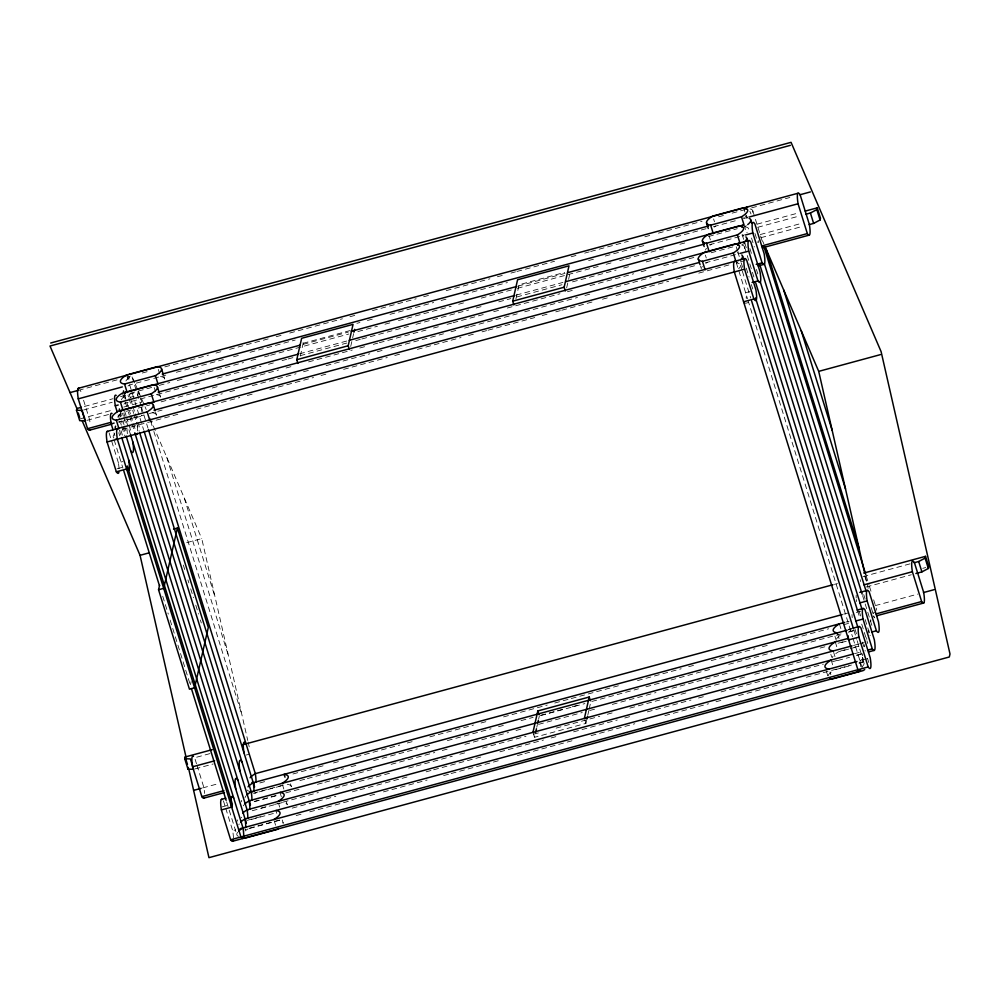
<?xml version="1.0" encoding="UTF-8"?>
<svg xmlns="http://www.w3.org/2000/svg" width="1000" height="1000" viewBox="0 0 1000 1000"><rect width="100%" height="100%" fill="white"/><g stroke="black" fill="none" stroke-linecap="round" stroke-linejoin="round"><path stroke-width="0.75" stroke-dasharray="5 3.75" d="M120.525 396.688L138.588 391.788L137.775 395.325L130.262 397.362M190.475 684.663L191.163 681.65M300.275 356.112L303.188 343.263L302.413 340.775M350.712 346.45L352.337 339.325M352.65 337.887L353.625 333.612M515.887 299.012L519.125 284.738L564.663 272.4M566.65 287.925L568.275 280.788M568.6 279.363L569.888 273.663M586.562 720.537L585.913 723.388L534.5 737.325L535.475 733.037M536.775 727.337L537.425 724.475M538.713 718.775L539.362 715.913M587.863 714.825L588.837 710.55M589.163 709.112L590.775 701.988M117.05 379.85L80.325 389.812L81.713 394.288M127.225 377.1L130.262 376.275M142.275 373.013L148.287 371.388M164.838 366.9L208.475 355.075M216 353.038L222.025 351.4M229.55 349.363L268.675 338.762M276.2 336.712L282.213 335.087M289.738 333.05L342.413 318.775M349.938 316.737L355.95 315.1M372.5 310.613L416.138 298.788M423.663 296.75L429.688 295.113M446.238 290.625L489.875 278.8M497.4 276.762L503.425 275.138M510.95 273.087L515.462 271.863M516.962 271.462L554.587 261.262M571.138 256.775L577.163 255.15M584.675 253.113L589.2 251.887M590.7 251.475L628.325 241.275M644.875 236.788L650.888 235.162M658.413 233.125L702.05 221.287M718.612 216.812L724.625 215.175M732.15 213.137L747.2 209.062M751.637 207.85L789.837 197.5M128 386A26.9 6.763 -17.3 0 1 129.688 384.913L152.25 378.8M153.763 378.387L165.8 375.125M176.325 372.275L225.987 358.812M233.512 356.775L239.537 355.15M250.062 352.287L295.212 340.05M356.9 323.325L359.913 322.512M367.438 320.475L373.462 318.85M390.012 314.363L433.65 302.525M441.175 300.487L447.2 298.863M463.75 294.375L507.388 282.55M588.65 260.525L594.663 258.888M605.2 256.038L645.825 245.025M662.375 240.538L668.4 238.9M675.925 236.863L706.025 228.713M713.538 226.663L737.837 220.087M743.637 218.512L746.65 217.7A26.9 6.763 -17.3 0 0 748.337 216.612M303.188 343.263L350.2 330.525M303.163 344.35L348.3 332.113M518.35 286.025L565 273.387M151.7 387.438L127.625 393.963L128.55 396.95M159.225 385.4L169.762 382.537M177.288 380.5L183.3 378.875M199.862 374.387L243.5 362.562M251.025 360.513L257.038 358.888M264.562 356.85L269.075 355.625M270.587 355.213L348.837 334.012M357.863 331.562L377.425 326.262M384.95 324.212L390.962 322.587M398.488 320.55L451.163 306.275M458.688 304.237L464.7 302.6M481.25 298.113L511.35 289.962M517.375 288.325L598.625 266.3M606.15 264.262L612.175 262.625M619.7 260.587L624.212 259.363M625.712 258.962L663.337 248.762M679.887 244.275L685.913 242.65M708.475 236.525L737.25 228.725M84.412 406.475L113 398.725M757.05 224.163L799.188 212.738M83.625 410L112.2 402.262M757.75 227.288L799.875 215.875M299.6 353.8L347.75 340.75M516.287 295.075L562.938 282.425M187.262 386.287L125.575 403.013A26.9 6.763 -17.3 0 0 123.888 404.087M194.788 384.25L200.812 382.612M217.362 378.125L261 366.3M268.525 364.263L274.55 362.625M282.075 360.588L286.588 359.363M288.087 358.963L294.113 357.325M300.125 355.7L346.775 343.05M355.8 340.6L360.325 339.375M361.825 338.975L408.475 326.325M416 324.288L468.663 310.012M476.188 307.975L482.212 306.337M498.762 301.863L510.8 298.6M516.825 296.962L561.962 284.725M572.5 281.875L616.138 270.038M623.663 268L629.675 266.375M646.237 261.887L680.837 252.5M709.438 244.75L742.537 235.787A26.9 6.763 -17.3 0 0 744.225 234.7M80.113 418.888L113.212 409.913M123.75 407.062L141.812 402.163L139.963 396.238M760.275 234.537L802.412 223.113M86.85 420.387L109.412 414.275M760.913 237.688L803.1 226.25M131.037 410.012L123.513 412.05L130.463 434.425M138.212 408.075L149.963 404.888M161.137 401.85L204.775 390.025M212.3 387.987L218.325 386.35M234.875 381.875L278.512 370.037M286.038 368L292.05 366.375M308.612 361.887L352.25 350.05M359.775 348.013L365.788 346.388M373.312 344.35L377.825 343.125M379.338 342.713L425.988 330.075M433.5 328.038L439.525 326.4M447.05 324.363L451.562 323.137M453.062 322.725L486.175 313.762M493.7 311.712L499.712 310.087M507.238 308.05L559.913 293.775M567.438 291.737L573.45 290.1M590 285.613L633.638 273.788M641.162 271.75L647.188 270.113M663.737 265.625L693.838 257.475M711.1 252.787L734.613 246.425M741.95 244.425L744.887 243.637M118.525 421.887L121.463 421.1L125.638 434.525M124.4 420.3L144.037 414.975M149.375 413.525L162.087 410.087M178.65 405.6L222.288 393.775M229.812 391.725L235.825 390.1M252.375 385.613L296.012 373.787M303.538 371.75L309.562 370.112M326.112 365.625L369.75 353.8M377.275 351.763L383.3 350.125M390.825 348.088L395.337 346.863M396.838 346.463L443.488 333.812M451.012 331.775L457.038 330.138M464.55 328.1L469.075 326.875M470.575 326.475L517.225 313.825M524.75 311.788L577.413 297.512M584.938 295.475L590.962 293.837M607.513 289.35L651.15 277.525M658.675 275.487L664.7 273.863M681.25 269.375L697.8 264.887M705.325 262.85L735.487 254.662M118.95 422.212L140.975 416.238A26.9 3.75 74.8 0 1 140.588 416.312M122.35 429.338L179.6 413.825M196.15 409.338L239.788 397.512M247.312 395.475L253.337 393.837M269.887 389.35L313.525 377.525M321.05 375.487L327.075 373.85M343.625 369.363L387.262 357.537M394.787 355.5L400.8 353.875M417.362 349.387L461 337.55M468.525 335.513L474.538 333.888M482.062 331.85L486.575 330.625M488.088 330.213L534.738 317.575M542.25 315.525L548.275 313.9M555.8 311.863L560.312 310.637M561.812 310.225L594.925 301.25M602.45 299.212L608.462 297.587M615.988 295.55L668.662 281.275M676.188 279.225L682.2 277.6M698.75 273.113L729.025 264.913M745.188 260.525L736.375 262.913L747.487 298.675M119.05 468.6A26.9 3.75 74.8 0 0 118.387 462.762L122.8 461.562M750.05 291.55L745.638 292.75A26.9 3.75 74.8 0 1 746.3 298.587M117.025 468.787L124.362 466.8M745.625 303.275L748.562 302.488M186.7 542.663L201.75 538.587L247.763 740.5M209.938 753.612L194.638 757.75L196.488 763.725M834.425 584.35L837.438 583.525M863.012 576.6L910.025 563.85M922.725 568.35L925.738 567.537M195.113 768.875L213.162 763.988M246.262 755.013L249.275 754.2M866.237 586.975L911.375 574.75M202.65 787.925L219.2 783.438M843.688 614.175L851.213 612.137M875.225 605.638L917.825 594.087M856.263 612.375L860.675 611.188M846.15 622L849.163 621.188M259.812 782.962L265.825 781.325M292.913 773.988L326.012 765.013M333.537 762.975L339.562 761.338M356.112 756.85L399.75 745.025M407.275 742.987L413.3 741.363M429.85 736.875L473.488 725.037M481.012 723L487.038 721.375M503.587 716.888L547.225 705.062M554.75 703.012L569.8 698.938M571.3 698.538L620.962 685.075M637.513 680.588L681.15 668.763M688.675 666.712L694.7 665.088M711.25 660.6L754.887 648.775M762.412 646.737L768.425 645.1M784.987 640.612L828.625 628.787M843.675 624.712L849.688 623.075M851.6 628.587L848.65 629.375A26.9 3.75 74.8 0 1 850.688 630.862L853.625 630.062M848.612 629.825L851.625 629M253.238 793.225L283.337 785.075M299.887 780.588L305.9 778.95M307.413 778.55L343.525 768.75M351.05 766.712L357.075 765.088M373.625 760.6L417.262 748.775M424.787 746.725L430.8 745.1M447.362 740.612L491 728.787M498.525 726.75L504.538 725.113M521.087 720.625L533.125 717.362M540.65 715.325L564.725 708.8M572.25 706.762L578.275 705.125M591.812 701.462L638.462 688.812M645.987 686.775L661.038 682.7M662.537 682.288L712.2 668.825M728.75 664.338L772.387 652.513M779.912 650.475L785.938 648.85M802.487 644.362L841.612 633.75M849.137 631.712L855.163 630.087M259.288 791.85L284.262 785.075M540.837 715.525L584.9 703.575M848.35 632.188L855.688 630.2M222.062 806.9L229.412 804.912M254.188 801.45L278.275 794.925M285.788 792.887L300.837 788.812M317.4 784.325L323.413 782.7M324.913 782.288L374.575 768.825M391.125 764.338L434.762 752.513M442.287 750.475L448.312 748.838M464.862 744.35L508.5 732.525M516.025 730.487L522.05 728.863M538.6 724.375L582.238 712.537M589.763 710.5L595.788 708.875M612.337 704.388L655.975 692.562M663.5 690.512L678.55 686.438M680.05 686.025L729.712 672.575M746.263 668.088L752.275 666.45M753.787 666.05L789.9 656.263M797.425 654.212L803.45 652.588M820 648.1L827.525 646.062M838.05 643.2L845.575 641.162M254.3 801.688L279.275 794.912M846.287 641.237L840.413 642.825A26.9 6.763 -17.3 0 1 839.038 642.575M853.538 645.462L858.188 644.2M859.55 643.838L864.062 642.613M261.163 808.05L267.188 806.425M274.713 804.388L318.35 792.55M334.9 788.062L340.925 786.438M342.425 786.025L392.088 772.575M408.638 768.088L414.65 766.45M416.163 766.038L452.275 756.25M459.8 754.212L465.825 752.588M482.375 748.1L526.013 736.275M533.538 734.225L539.55 732.6M556.112 728.112L599.75 716.287M607.275 714.25L613.288 712.613M629.837 708.125L673.487 696.3M681 694.262L687.025 692.625M697.562 689.775L747.212 676.312M754.737 674.275L769.788 670.2M771.287 669.788L820.95 656.325M840.512 651.025L845.025 649.8M854.062 647.35L858.575 646.137M252.237 810.738L283.087 802.375A26.9 6.763 -17.3 0 1 287.238 804.737L286.363 801.888M848.637 649.087L838.363 651.875A26.9 6.763 -17.3 0 0 832.188 657.788M850.113 648.688L858.925 646.3M854.488 653.688L860.537 652.05M247.075 820.362L262.125 816.287M292.213 808.125L335.863 796.3M352.413 791.812L358.425 790.175M359.938 789.775L409.588 776.312M426.15 771.825L432.163 770.188M433.663 769.788L483.325 756.325M499.875 751.838L543.513 740.013M551.038 737.975L557.062 736.338M573.612 731.85L617.25 720.025M624.775 717.987L630.8 716.35M647.35 711.875L690.987 700.037M698.512 698L704.538 696.375M721.087 691.888L764.725 680.05M772.25 678.012L787.3 673.938M788.8 673.525L823.413 664.15M832.438 661.7L838.462 660.075M856.513 655.175L861.025 653.95M251.65 819.375L276.625 812.613M837.775 660.512L849.525 657.325M856.875 655.337L862.75 653.75M233.412 838.025A26.9 3.75 74.8 0 0 232.7 830.713L235.637 829.912M860.612 666.538A26.9 3.75 74.8 0 0 859.95 660.7L870.238 657.913M279.625 820.025L245.012 829.4A26.9 3.75 74.8 0 0 245.338 829.038M296.188 815.537L302.2 813.9M309.725 811.862L353.363 800.037M369.913 795.55L375.938 793.925M383.462 791.888L427.1 780.05M443.65 775.562L449.675 773.938M451.175 773.525L500.838 760.062M517.388 755.588L523.4 753.95M524.913 753.538L574.575 740.088M591.125 735.6L634.763 723.763M642.288 721.725L648.3 720.1M664.862 715.612L708.5 703.787M716.025 701.75L722.038 700.113M738.587 695.625L782.237 683.8M789.75 681.762L795.775 680.125M806.312 677.275L851.45 665.037M858.975 663L861.988 662.188M249.6 828.425L278.975 820.462A26.9 6.763 -17.3 0 1 283.1 823.587M835.725 669.562L851.875 665.175M859.225 663.188L863.625 662M749.85 211.3L750.987 213.95M762.65 241.075L763.838 243.825M134.75 382.887L131.738 375.875L141 405.712M135.363 384.288L137.775 389.9M138.375 391.3L144.412 405.325M145.013 406.737L146.225 409.538M149.838 417.95L201.75 538.587M752.85 211.012L763.037 243.787M866.25 576.013L869.025 584.95M869.488 586.45L871.8 593.9M873.662 599.85L875.512 605.812M864.737 576.025L866.587 581.95M754.963 233.463L757.738 242.4M871.137 607.413L874.375 617.837A26.9 6.763 -17.3 0 0 873.562 616.575M743.562 207.75L744.887 212.013M745.325 213.438L747.575 220.675M863.737 594.587L865.138 599.087M751.525 238.038L754.3 246.975M862.6 595.6L871.862 625.388M746.275 225.65A26.9 6.763 -17.3 0 1 744.6 226.737L746.45 232.7M749.925 248.575L751.775 254.537M756.413 269.425L757.8 273.9M865.175 619.538L870.275 635.925A26.9 6.763 -17.3 0 0 870.013 635.25M746.25 247.712L742.537 235.787A26.9 3.75 74.8 0 1 742.225 233.625M859.163 611.188L861.025 617.175M744.638 247.188L754.35 278.475M857.575 610.7L859.887 618.15M861.737 624.113L867.75 643.475M746.287 268.15L749.062 277.087M751.375 284.538L752.763 289.012M862.463 642.1L865.238 651.038M867.487 658.275L868.812 662.537M736.225 246.775L737.55 251.025M738.125 251.713A26.9 3.75 74.8 0 0 738.425 253.875L739.362 256.85M741.213 262.812L742.6 267.3M855.062 629.275L856.45 633.775M740.525 265.275L741.912 269.75M742.375 271.238L750.713 298.05M853.925 630.288L856.7 639.225M857.163 640.713L864.1 663.062M747.95 300.163L852.55 636.862M853 638.325L862.6 669.225M713.587 218.95L714.475 221.788M839.375 623.837L841.15 629.513M837.763 634.3L839.087 638.562M834.938 636.2L836.263 640.462M709.038 235.625L710.362 239.887M835.275 641.925L837.038 647.613M833.662 652.387L834.987 656.65M830.837 654.287L831.712 657.125M705.375 255.125L706.263 257.975M831.162 660.013L832.925 665.7M829.987 671.9L830.875 674.737M700.5 266.075L701.375 268.913M826.287 670.962L828.05 676.637M584.763 719.663L585.913 723.388M532.962 732.35L534.5 737.325M163.8 376.075L164.675 378.913M290.462 783.8L291.35 786.637M158.325 369.45L159.65 373.713M282.5 784.8L283.825 789.062M159.688 394.162L160.575 397.013M154.213 387.537L155.538 391.8M280 792.425L281.325 796.688M184.237 497.912L215.138 597.35M278.825 804.312L279.713 807.15M155.575 412.25L156.463 415.1M282.25 819.975L283.125 822.825M166.737 457.225L228.538 656.125M275.887 810.512L276.775 813.35M150.625 421.025L153.412 429.975M153.875 431.463L241.925 714.887M274.275 820.975L275.6 825.238M138.588 391.788L139.5 394.75M141.45 407.163L147.95 428.05M126.587 374.975L128.363 380.65M129.688 384.913L143.562 429.613M183.325 565.075L184.7 569.525M187.925 579.913L188.85 582.888M190.7 588.825L193.463 597.725M195.775 605.15L198.538 614.05M200.375 619.987L201.3 622.962M129.238 394.475L130.162 397.45M130.625 398.95L132.475 404.9M132.938 406.388L134.787 412.35M135.25 413.837L140.338 430.225M129.012 398.438L130.875 404.4M132.713 410.35L133.65 413.35M134.113 414.825L135.963 420.812M136.425 422.275L139.2 431.213M124.4 394.575L130.425 413.95M130.887 415.438L135.975 431.825M122.487 393.062L124.25 398.75M126.5 405.988L125.575 403.013A26.9 3.75 74.8 0 0 124.963 402.2M128.35 411.95L129.275 414.938M129.738 416.413L131.6 422.4M132.05 423.862L134.375 431.35M124.663 411.075L126.05 415.538M126.512 417.038L131.137 431.925M122.438 413.162L123.362 416.138M123.837 417.638L125.688 423.6M120.288 412.675L121.213 415.65M123.075 421.613L124 424.588M124.462 426.075L126.775 433.525M119.25 413.988L120.138 416.838M118.075 414.75L121.312 425.188M121.775 426.675L124.562 435.625M121.013 430.65L122.4 435.125M119.412 430.138L121.263 436.112M118.8 432.738L119.725 435.725M113.963 432.837L114.887 435.812M114.125 439.8L122.925 468.113M162.725 596.237L168.287 614.113M170.138 620.075L190.5 685.625M226.6 801.825L236.788 834.6M109.125 432.925L118.387 462.762M223.438 800.875L225.287 806.838M225.75 808.337L232.7 830.713M83.562 400.25L89.588 419.637A26.9 3.75 74.8 0 1 90.25 425.475M196.95 765.212L203.9 787.588A26.9 3.75 74.8 0 1 204.562 793.425M865.413 576.287L866.787 582.325M867.138 583.825L868.162 588.35M248.1 742.013L249.475 748.037M748.025 217.95A26.9 6.763 -17.3 0 0 746.65 217.7A26.9 3.75 74.8 0 1 746.338 215.538M750.088 208.9A26.9 6.763 -17.3 0 1 751.862 213.538M743.938 218.2A26.9 3.75 74.8 0 1 744.075 217.25M745.487 216.363A26.9 3.75 74.8 0 1 746.65 217.7M758.275 240.637A26.9 3.75 74.8 0 1 758.5 242.587M141.312 407.863A26.9 3.75 74.8 0 1 141.662 411.538M141.525 415.2A26.9 3.75 74.8 0 1 141.3 415.863M129.025 379.087A26.9 3.75 74.8 0 1 129.025 376.375M860.425 581.538A26.9 3.75 74.8 0 1 860.3 579.8M872.95 612.263A26.9 3.75 74.8 0 1 872.987 613.75M828.088 675.875A26.9 6.763 -17.3 0 1 834.25 669.963M863.088 658.55A26.9 6.763 -17.3 0 1 859.95 660.7A26.9 6.763 -17.3 0 1 862.212 666.562M862.675 657.487A26.9 3.75 74.8 0 1 859.95 660.7M862.312 653.812A26.9 3.75 74.8 0 1 862.537 655.763M836.637 638.85A26.9 6.763 -17.3 0 1 842.475 633.775M287.2 784.287A26.9 6.763 -17.3 0 1 291.312 787.412M254.662 793.725A26.9 6.763 -17.3 0 1 256.35 792.638M248.713 791.112A26.9 6.763 -17.3 0 1 247.312 790.062M243.312 805.85A26.9 6.763 -17.3 0 1 243.938 804.938M245 830.975A26.9 6.763 -17.3 0 1 248.137 828.825M238.875 824.788A26.9 6.763 -17.3 0 1 239.2 823.95M241.588 800.362A26.9 3.75 74.8 0 1 241.625 801.85M237.525 819.938A26.9 3.75 74.8 0 1 237.475 821.162M119.775 422.188A26.9 6.763 -17.3 0 1 121.463 421.1M120.938 416.987A26.9 3.75 74.8 0 1 120.8 412.55M126.925 428.738A26.9 3.75 74.8 0 1 127.312 433.9M137.2 425.95A26.9 3.75 74.8 0 1 137.6 431.112M125.037 398.9A26.9 3.75 74.8 0 1 124.913 394.462M160.525 376.562A26.9 6.763 -17.3 0 1 164.65 379.688M156.425 394.65A26.9 6.763 -17.3 0 1 160.538 397.775M152.312 412.738A26.9 6.763 -17.3 0 1 156.425 415.863M701.737 267.3A26.9 6.763 -17.3 0 1 702.362 266.388M705.9 263.325A26.9 6.763 -17.3 0 1 707.575 262.238M737.275 252.537A26.9 3.75 74.8 0 1 738.425 253.875M738.062 261.825A26.9 6.763 -17.3 0 1 736.375 262.913A26.9 6.763 -17.3 0 1 738.625 268.788M705.525 250.062A26.9 6.763 -17.3 0 1 706.475 248.3M710 245.238A26.9 6.763 -17.3 0 1 711.688 244.15M743.925 236.038A26.9 6.763 -17.3 0 0 742.537 235.787A26.9 3.75 74.8 0 0 741.925 234.975M744.6 226.737A26.9 6.763 -17.3 0 1 746.85 232.613M714.112 227.138A26.9 6.763 -17.3 0 1 715.8 226.05M852.212 617.712A26.9 3.75 74.8 0 1 852.038 614.5M864.375 644.762A26.9 3.75 74.8 0 1 864.6 646.712M856.538 601.575A26.9 3.75 74.8 0 1 856.325 599.625M856.188 597.9A26.9 3.75 74.8 0 1 856.2 595.188M868.838 630.35A26.9 3.75 74.8 0 1 868.825 633.062M125.9 380.938A26.9 6.763 -17.3 0 1 130.05 376.962M876.175 608.112A26.9 6.763 -17.3 0 1 876.062 610.4M874.538 612.3A26.9 6.763 -17.3 0 1 873.363 613.325M870.763 619.587A26.9 3.75 74.8 0 1 870.888 621.312M245.037 797.663A26.9 6.763 -17.3 0 1 245.987 795.9M121.463 399.875A26.9 6.763 -17.3 0 1 125.938 395.05M866.65 637.675A26.9 3.75 74.8 0 1 866.787 639.4M241.713 817.775A26.9 6.763 -17.3 0 1 241.15 817.188M117.675 417.125A26.9 6.763 -17.3 0 1 121.838 413.137M741.862 245.087A26.9 6.763 -17.3 0 1 743.65 249.725M238.438 836.338A26.9 6.763 -17.3 0 1 237.775 832.075M114.012 438.088A26.9 6.763 -17.3 0 1 115.1 433.312"/><path stroke-width="1.5" d="M76.487 410.275L82.112 410.412L85.337 420.8L79.713 420.662L76.487 410.275L76.888 408.512L81.4 407.287M107.963 431.6A26.9 3.75 74.8 0 0 107.075 441.975L116.337 471.8L126.625 469.012L127.3 466L232.35 804.112L231.663 807.125L221.388 809.912L230.65 839.75A26.9 3.75 74.8 0 0 233.225 840.2M173.538 529.1L177.4 528.05L208.287 627.5L194.587 687.8L189.45 689.188L158.55 589.75L159.575 585.225M177.4 528.05L163.7 588.35L158.55 589.75M184.75 758.775L190.387 758.913L193.612 769.287L187.975 769.15L184.75 758.775L185.15 757L212.237 749.663M187.975 769.15L188.375 767.387M297.938 363.425L296.775 359.7L301.637 338.3L353.062 324.363L348.188 345.763L349.35 349.487M353.95 332.188L354.6 329.325M513.875 304.9L512.712 301.175L517.575 279.762L569 265.825L564.138 287.238L565.288 290.963M532.962 732.35L537.825 710.95L589.237 697.013L590.4 700.738M535.475 733.037L536.45 728.763M537.75 723.05L538.4 720.2M584.375 718.413L589.237 697.013M586.888 719.112L587.537 716.25M809.125 224.625L813.637 223.4L820.075 219.988L816.85 209.613L817.25 207.838L805.212 211.1M820.075 219.988L820.475 218.225L817.25 207.838M915.888 573.525L921.9 571.888L928.337 568.488L925.113 558.1L925.512 556.337L863.825 573.062M928.337 568.488L928.737 566.712L925.512 556.337M805.9 214.237L810.413 213.012L816.85 209.613M914.163 562.737L918.675 561.512L925.113 558.1M50.688 343.013L791.05 142.338L881.1 351.625L950 653.975L949.312 656.988L208.95 857.663L188.787 769.15M790.362 145.35L50 346.025L77.412 409.725M78.288 388.325L128.238 374.787M798.088 193.225L129.7 374.387A26.9 3.75 74.8 0 1 130.575 374.538M70.037 392.6L79.062 390.15M799.862 194.788L810.4 191.925M124.537 384.012L155.387 375.662A26.9 6.763 -17.3 0 0 157.438 366.613L126.587 374.975A26.9 6.763 -17.3 0 0 124.537 384.012L127.188 392.537M710.65 225.15L741.5 216.8A26.9 6.763 -17.3 0 0 743.562 207.75L712.712 216.112A26.9 6.763 -17.3 0 0 710.65 225.15L713.3 233.675M162.262 374.05L708.5 226M89.875 429.8A26.9 3.75 74.8 0 1 87.537 428.688L78.263 398.85L122.338 386.912M749.587 216.9L798.062 203.762A26.9 3.75 74.8 0 1 800.113 194.713L809.388 224.55A26.9 3.75 74.8 0 1 807.337 233.588L761.787 245.938M125.6 392.475L300.15 345.163M351.312 331.3L516.838 286.438M568.013 272.562L742.562 225.25M120.425 402.113L151.275 393.75A26.9 6.763 -17.3 0 0 153.325 384.7L122.487 393.062A26.9 6.763 -17.3 0 0 120.425 402.113L123.075 410.625M706.55 243.25L737.4 234.887A26.9 6.763 -17.3 0 0 739.45 225.837L708.6 234.2A26.9 6.763 -17.3 0 0 706.55 243.25L709.2 251.762M158.15 392.137L298.1 354.212M349.263 340.337L514.788 295.475M565.95 281.613L704.388 244.088M117.137 411.763L115.288 405.8L118.225 405M745.475 234.988L752.825 233A26.9 3.75 74.8 0 1 754.875 223.95L764.15 253.787A26.9 3.75 74.8 0 1 762.087 262.825L756.213 264.425M296.775 359.7L348.188 345.763M512.712 301.175L564.138 287.238M748.737 240.55L121.487 410.562A26.9 3.75 74.8 0 0 120.95 411.6M116.312 420.2L147.162 411.838A26.9 6.763 -17.3 0 0 149.225 402.788L118.375 411.15A26.9 6.763 -17.3 0 0 116.312 420.2L118.963 428.725M702.438 261.337L733.288 252.975A26.9 6.763 -17.3 0 0 735.337 243.925L704.488 252.288A26.9 6.763 -17.3 0 0 702.438 261.337L705.088 269.862M154.037 410.225L698.775 262.587M87.537 428.688L111.037 422.312M113.038 429.85L111.175 423.888L114.113 423.088M739.9 253.475L748.713 251.088A26.9 3.75 74.8 0 1 750.763 242.037L760.037 271.875A26.9 3.75 74.8 0 1 757.975 280.912L752.1 282.512M89.562 430.175L111.6 424.2M762.35 247.812L809.362 235.075M107.1 431.438L744.625 258.65M107.075 441.975L744.6 269.175A26.9 3.75 74.8 0 1 746.663 260.125L755.925 289.962A26.9 3.75 74.8 0 1 753.875 299.012L743.587 301.8A26.9 3.75 74.8 0 0 744.75 303.125M758.25 265.912L764.125 264.312M82.325 421.138L140.05 555.312L149.075 552.863M765.025 246.575L818.713 371.362L880.413 354.637M243.038 744.638L832.925 584.75M204.188 797.75A26.9 3.75 74.8 0 1 201.85 796.637L192.575 766.8L214.613 760.825M863.9 584.85L912.375 571.7A26.9 3.75 74.8 0 1 914.425 562.663L923.7 592.5A26.9 3.75 74.8 0 1 921.637 601.538L876.1 613.888M859.812 592.4L867.163 590.413M859.788 602.938L867.138 600.938A26.9 3.75 74.8 0 1 869.188 591.9L878.462 621.737A26.9 3.75 74.8 0 1 876.4 630.775L872 631.975M857.175 610.1L863.05 608.5M193.625 790.375L201.15 788.337M842.188 614.587L255.312 773.65A26.9 6.763 -17.3 0 0 250.1 777.8M923.45 592.562L933.975 589.712M201.85 796.637L223.888 790.662M248.05 786.85A26.9 6.763 -17.3 0 1 253.263 782.7L844.65 622.413M855.675 621.025L863.025 619.038A26.9 3.75 74.8 0 1 865.075 609.987L874.35 639.825A26.9 3.75 74.8 0 1 872.288 648.863L867.887 650.062M203.875 798.112L224.45 792.55M876.663 615.763L923.675 603.025M221.4 799.388L225.812 798.2M853.062 628.188L858.938 626.587M847.113 630.225L251.213 791.737A26.9 6.763 -17.3 0 0 246.9 794.912M848.487 638.337L249.15 800.788A26.9 6.763 -17.3 0 0 244.85 803.962M230.65 839.75L868.188 666.95A26.9 3.75 74.8 0 0 870.238 657.913L860.975 628.075A26.9 3.75 74.8 0 0 858.913 637.125L848.637 639.913A26.9 3.75 74.8 0 1 848.1 635.8M242.787 813.012A26.9 6.763 -17.3 0 1 247.1 809.837L852.025 645.875M853.2 654.038L245.037 818.875A26.9 6.763 -17.3 0 0 240.738 822.05M868.45 651.938L874.325 650.35M240.05 828.713L857.013 661.488M232.675 841.237L859.925 671.225M810.413 213.012L813.637 223.4M918.675 561.512L921.9 571.888M798.062 203.762L807.337 233.588M912.375 571.7L921.637 601.538M801.213 330.688L832.1 430.125M783.713 290.012L845.5 488.9M766.2 249.325L858.888 547.663M763.962 246.762L865.788 574.525M750.8 220.062L751.725 223.038M764.225 263.263L866.05 591.025M752.825 233L762.087 262.825M867.138 600.938L876.4 630.775M759.85 264.85L862.138 594.1M741.5 216.8L744.15 225.312M746.688 238.15L747.613 241.125M760.113 281.35L861.938 609.113M748.713 251.088L757.975 280.912M863.025 619.038L872.288 648.863M755.738 282.95L857.575 610.7M737.4 234.887L740.037 243.412M742.575 256.238L743.5 259.212M755.537 297.95L857.825 627.2M744.6 269.175L753.875 299.012M858.913 637.125L868.188 666.95M751.637 301.038L853.462 628.787M733.288 252.975L735.938 261.5M706.513 222.787L708.275 228.475M702.4 240.888L704.163 246.562M698.288 258.975L700.05 264.65M537.825 710.95L538.975 714.675M161.588 368.975L163.35 374.663M284.988 777.175L284.113 774.338A26.9 6.763 -17.3 0 1 282.05 783.388M155.387 375.662L158.038 384.175M157.475 387.062L159.25 392.75M151.275 393.75L153.925 402.275M153.375 405.15L155.137 410.838M147.162 411.838L149.812 420.363M148.4 429.513L255.312 773.65A26.9 3.75 74.8 0 1 255.975 782.2M144.025 431.1L254.587 786.963M139.662 432.7L251.213 791.737A26.9 3.75 74.8 0 1 251.863 800.288M134.825 432.8L250.475 805.05M130.463 434.4L247.1 809.837A26.9 3.75 74.8 0 1 247.75 818.375M126.088 435.988L246.363 823.138M121.725 437.587L242.987 827.925A26.9 3.75 74.8 0 1 243.65 836.462M118.25 428.812A26.9 3.75 74.8 0 0 117.35 439.188L240.938 836.963A26.9 3.75 74.8 0 0 243.5 837.412M123.85 471.087L159.488 585.8M191.425 688.6L226.137 800.337M78.275 412.962L79.65 417.413M185.15 757L187.463 764.425M818.713 371.362L864.725 573.275M140.05 555.312L186.012 757.013M243.988 752.862A26.9 3.75 74.8 0 1 246.05 743.825M253.875 783.512A26.9 3.75 74.8 0 1 253.263 782.7A26.9 6.763 -17.3 0 1 251.887 782.438M221.388 809.912A26.9 3.75 74.8 0 1 222.275 799.538M231.663 807.125A26.9 3.75 74.8 0 1 233.725 798.088M128.675 459.975A26.9 3.75 74.8 0 1 126.625 469.012M118.912 472.25A26.9 3.75 74.8 0 1 116.337 471.8M745.987 209.15A26.9 3.75 74.8 0 1 747.537 207.312M78.263 398.85A26.9 3.75 74.8 0 1 79.162 388.475M249.825 791.488A26.9 6.763 -17.3 0 0 251.213 791.737A26.9 3.75 74.8 0 0 251.825 792.55M253.263 782.7A26.9 3.75 74.8 0 1 253.912 791.237M192.575 766.8A26.9 3.75 74.8 0 1 193.475 756.425M829.112 669.062A26.9 6.763 -17.3 0 1 831.162 660.013M864.725 669.55A26.9 6.763 -17.3 0 1 863.05 670.638L832.2 679A26.9 6.763 -17.3 0 1 829.7 678.375M833.213 650.975A26.9 6.763 -17.3 0 1 835.275 641.925M837.325 632.875A26.9 6.763 -17.3 0 1 839.375 623.837M249.762 801.6A26.9 3.75 74.8 0 1 249.15 800.788A26.9 3.75 74.8 0 1 249.812 809.338M280 792.425A26.9 6.763 -17.3 0 1 277.95 801.475M247.712 810.638A26.9 3.75 74.8 0 1 247.1 809.837M245.65 819.688A26.9 3.75 74.8 0 1 245.037 818.875A26.9 3.75 74.8 0 1 245.7 827.425M275.887 810.512A26.9 6.763 -17.3 0 1 273.837 819.562M243.6 828.737A26.9 3.75 74.8 0 1 242.987 827.925A26.9 6.763 -17.3 0 0 238.675 831.1M278.612 828.413A26.9 6.763 -17.3 0 1 276.925 829.5L246.075 837.862A26.9 6.763 -17.3 0 1 244.7 837.613M239.887 770.95A26.9 3.75 74.8 0 1 241.938 761.912M235.775 789.038A26.9 3.75 74.8 0 1 237.825 780M117.35 439.188A26.9 6.763 -17.3 0 1 115.975 438.925M132.787 441.887A26.9 3.75 74.8 0 1 130.725 450.925M111.175 423.888A26.9 3.75 74.8 0 1 112.075 413.5M115.288 405.8A26.9 3.75 74.8 0 1 116.188 395.412M137.413 433.288A26.9 3.75 74.8 0 1 135.45 433.65M125.05 393.512A26.9 3.75 74.8 0 1 125.988 392.4M125.125 393.338A26.9 6.763 -17.3 0 1 123.513 390.838M121.025 411.425A26.9 6.763 -17.3 0 1 119.4 408.925M116.912 429.513A26.9 6.763 -17.3 0 1 115.625 426.163M741.762 254.975A26.9 6.763 -17.3 0 1 740.688 259.738M745.875 236.887A26.9 6.763 -17.3 0 1 743.612 242.675M749.15 218.325A26.9 6.763 -17.3 0 1 747.725 224.587M735.212 261.588A26.9 3.75 74.8 0 0 734.325 271.962L857.9 669.737A26.9 3.75 74.8 0 0 860.475 670.188M737.775 245.325A26.9 3.75 74.8 0 1 739.325 243.5M741.888 227.237A26.9 3.75 74.8 0 1 743.438 225.413"/></g></svg>
